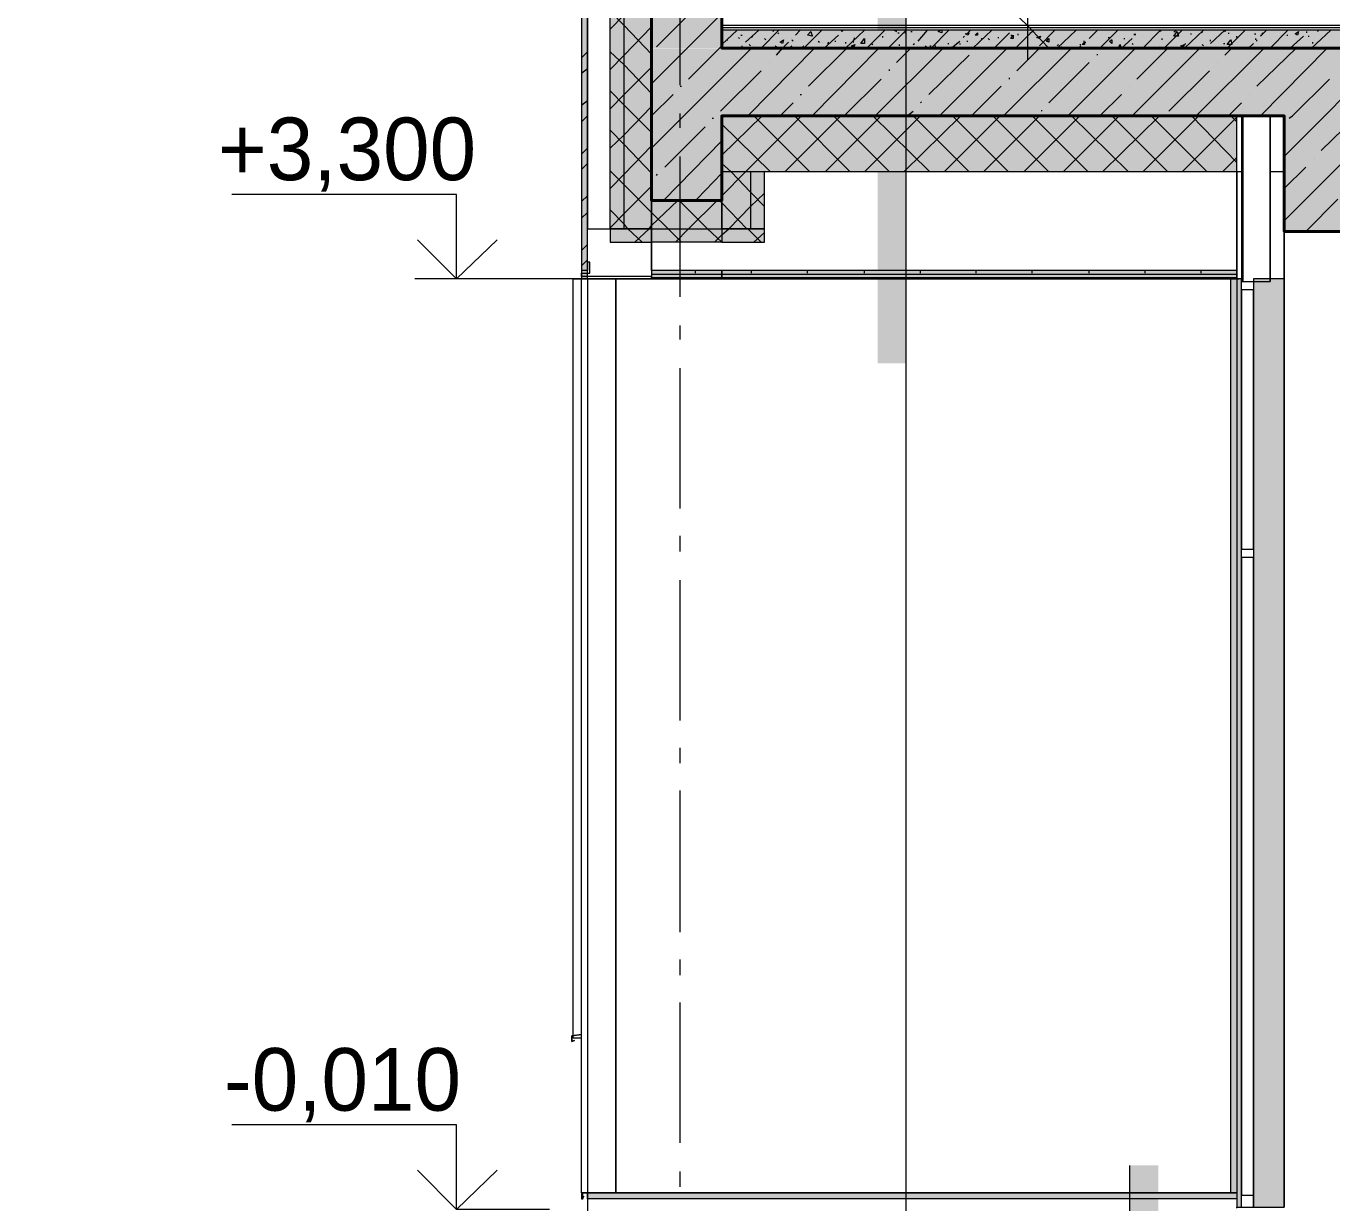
# Model space of a CAD drawing. Header units: millimetres. Extents: x -135211 to 49383, y -8033 to 228499.
# Drawn here: x -105773 to -101125, y 48669 to 52855 of the extents above; entities that cross this region are included whole.
import ezdxf

# ---------------------------------------------------------------- set-up
doc = ezdxf.new("R2010")
doc.units = ezdxf.units.MM
doc.layers.add('PDF _Геометрия', color=7, linetype='Continuous', true_color=0x1d1d1d)
doc.layers.add('PDF _Сплошная заливка', color=7, linetype='Continuous', true_color=0xffffff)
doc.layers.add('PDF _Текст', color=7, linetype='Continuous')

msp = doc.modelspace()

# ---------------------------------------------------------------- hatches: boundary and pattern name
at = {"layer": 'PDF _Сплошная заливка', "transparency": 33554559}
h = msp.add_hatch(color=256, dxfattribs=at)
h.paths.add_polyline_path([(-103775.1, 53454.1), (-103796.3, 53454.1), (-103796.3, 51955.6), (-103775.1, 51955.6)])
h.paths.add_polyline_path([(-103796.3, 60354), (-103775.1, 60354), (-103775.1, 62474.8), (-103796.3, 62474.8)])
h.paths.add_polyline_path([(-103796.3, 56154.8), (-103775.1, 56154.8), (-103775.1, 57653.3), (-103796.3, 57653.3)])
h = msp.add_hatch(color=256, dxfattribs=at)
h.paths.add_polyline_path([(-103643.9, 53454.1), (-103694.7, 53454.1), (-103694.7, 52133.4), (-103643.9, 52133.4)])
h.paths.add_polyline_path([(-103694.7, 60354), (-103643.9, 60354), (-103643.9, 62373.2), (-103694.7, 62373.2)])
h.paths.add_polyline_path([(-103694.7, 56154.8), (-103643.9, 56154.8), (-103643.9, 57653.3), (-103694.7, 57653.3)])
h = msp.add_hatch(color=256, dxfattribs=at)
h.paths.add_polyline_path([(-103546.5, 53454.1), (-103643.9, 53454.1), (-103643.9, 52133.4), (-103546.5, 52133.4)])
h.paths.add_polyline_path([(-103643.9, 60354), (-103546.5, 60354), (-103546.5, 62373.2), (-103643.9, 62373.2)])
h.paths.add_polyline_path([(-103643.9, 56154.8), (-103546.5, 56154.8), (-103546.5, 57653.3), (-103643.9, 57653.3)])
h = msp.add_hatch(color=256, dxfattribs=at)
h.paths.add_polyline_path([(-77398.8, 52535.5), (-77398.8, 52776.4), (-103546, 52776.4), (-103546, 52535.5)])
h.paths.add_polyline_path([(146.8, 52535.5), (146.8, 52776.4), (-22999.7, 52776.4), (-22999.7, 52535.5)])
h.paths.add_polyline_path([(-23351, 52535.5), (-23351, 52776.4), (-26352.2, 52776.4), (-26352.2, 52535.5)])
h.paths.add_polyline_path([(-26398.8, 52535.5), (-26398.8, 52776.4), (-44097.3, 52776.4), (-44097.3, 52535.5)])
h.paths.add_polyline_path([(-45350.3, 52535.5), (-45350.3, 52776.4), (-50899.8, 52776.4), (-50899.8, 52535.5)])
h = msp.add_hatch(color=256, dxfattribs=at)
h.paths.add_polyline_path([(-103546.5, 52086.8), (-103546.5, 52133.4), (-103694.7, 52133.4), (-103694.7, 52086.8)])
h.paths.add_polyline_path([(-103296.8, 52133.4), (-103296.8, 52086.8), (-103144.4, 52086.8), (-103144.4, 52133.4)])
h = msp.add_hatch(color=7, dxfattribs=at)
h.paths.add_polyline_path([(-101446.9, 50982), (-101446.9, 51955.6), (-101463.8, 51955.6), (-101463.8, 50982)])
h.paths.add_polyline_path([(-101404.6, 51955.6), (-101404.6, 50982), (-101294.5, 50982), (-101294.5, 51955.6)])
h = msp.add_hatch(color=7, dxfattribs=at)
h.paths.add_polyline_path([(-101446.9, 48653.8), (-101446.9, 50982), (-101463.8, 50982), (-101463.8, 48653.8)])
h.paths.add_polyline_path([(-101404.6, 50982), (-101404.6, 48653.8), (-101294.5, 48653.8), (-101294.5, 50982)])

# ---------------------------------------------------------------- linework, layer by layer
at = {"layer": 'PDF _Геометрия', "color": 7, "lineweight": 9}
for points in [[(-102208.9, 61056.7), (-102208.9, 60354), (-102208.9, 57653.3), (-102208.9, 57056.4), (-102208.9, 56734.7), (-102208.9, 56154.8), (-102208.9, 53454.1), (-102208.9, 52734.5)], [(-103694.7, 52133.4), (-103694.7, 53454.1)], [(-103643.9, 52133.4), (-103643.9, 53454.1)], [(-103444.9, 52645.6), (-103444.9, 53145.1)], [(-118137.9, 35256.1), (-102640.6, 35256.1), (-102640.6, 38054.2), (-102640.6, 53056.2)], [(-77648.6, 52848.8), (-95546, 52848.8), (-103296.8, 52848.8)], [(-77648.6, 52840.3), (-95546, 52840.3), (-103296.8, 52840.3)], [(-103296.8, 52133.4), (-103296.8, 52235), (-103546.5, 52235), (-103546.5, 52133.4), (-103546.5, 52086.8), (-103546.5, 51985.2), (-103546.5, 51972.5), (-103546.5, 51959.8), (-103546.5, 51955.6), (-103296.8, 51955.6), (-101463.8, 51955.6), (-101463.8, 51959.8), (-101463.8, 51972.5), (-101463.8, 51985.2), (-101463.8, 52336.6), (-101463.8, 52535.5), (-103296.8, 52535.5), (-103296.8, 52336.6), (-103296.8, 52235), (-103296.8, 52133.4), (-103296.8, 52086.8)], [(-103444.9, 52493.2), (-103444.9, 52544)], [(-101446.9, 52535.5), (-101463.8, 52535.5)], [(-101442.7, 52535.5), (-101442.7, 51947.1)], [(-101294.5, 52535.5), (-101345.3, 52535.5), (-101345.3, 51947.1)], [(-103444.9, 51892.1), (-103444.9, 52391.6)], [(-101446.9, 52336.6), (-101463.8, 52336.6), (-101463.8, 51959.8), (-103296.8, 51959.8), (-103296.8, 51972.5), (-101463.8, 51972.5)], [(-101463.8, 52336.6), (-103296.8, 52336.6)], [(-103195.2, 52336.6), (-103195.2, 52133.4)], [(-101294.5, 52336.6), (-101345.3, 52336.6)], [(-103796.3, 49254.9), (-103825.9, 49254.9), (-103825.9, 49331.1), (-103825.9, 50605.2), (-103825.9, 51879.4), (-103825.9, 51955.6), (-103796.3, 51955.6), (-103775.1, 51955.6), (-103775.1, 48704.6), (-103796.3, 48704.6), (-103796.3, 51955.6), (-104240.7, 51955.6), (-104240.7, 52256.1), (-105040.8, 52256.1)], [(-103546.5, 52133.4), (-103296.8, 52133.4), (-103296.8, 52086.8), (-103546.5, 52086.8), (-103546.5, 51985.2), (-103546.5, 52086.8)], [(-101294.5, 51955.6), (-101294.5, 52124.9), (-101294.5, 48653.8)], [(-101463.8, 51985.2), (-103296.8, 51985.2), (-103296.8, 51972.5), (-103296.8, 51985.2), (-103546.5, 51985.2)], [(-103546.5, 51972.5), (-103296.8, 51972.5), (-103296.8, 51959.8), (-103546.5, 51959.8)], [(-104088.3, 51955.6), (-104388.9, 51955.6)], [(-102949.6, 51955.6), (-103796.3, 51955.6)], [(-102564.4, 51955.6), (-103673.5, 51955.6), (-103673.5, 48704.6), (-101463.8, 48704.6), (-101463.8, 48683.4), (-103775.1, 48683.4), (-103775.1, 48704.6), (-101463.8, 48704.6), (-103775.1, 48704.6), (-103775.1, 48404), (-103686.2, 48404)], [(-103775.1, 48704.6), (-101463.8, 48704.6), (-101485, 48704.6), (-101485, 51955.6)], [(-101463.8, 51955.6), (-101455.4, 51955.6)], [(-101404.6, 51947.1), (-101404.6, 51917.5)], [(-103444.9, 51739.7), (-103444.9, 51790.5)], [(-103444.9, 51138.6), (-103444.9, 51638.1)], [(-103444.9, 50986.2), (-103444.9, 51041.2)], [(-101404.6, 50994.7), (-101404.6, 50982), (-101404.6, 50965.1)], [(-103444.9, 50385.1), (-103444.9, 50884.6)], [(-103444.9, 50232.7), (-103444.9, 50287.8)], [(-103444.9, 49631.6), (-103444.9, 50135.4)], [(-103444.9, 49479.2), (-103444.9, 49534.3)], [(-103444.9, 48882.4), (-103444.9, 49381.9)], [(-103830.1, 49242.2), (-103830.1, 49242.2)], [(-103910.6, 48645.3), (-104037.5, 48645.3), (-104240.7, 48645.3), (-104240.7, 48945.9), (-105040.8, 48945.9)], [(-103444.9, 48725.8), (-103444.9, 48780.8)], [(-86847, 34701.6), (-101844.8, 34701.6), (-101844.8, 39104), (-101844.8, 48802)], [(-103792, 48687.7), (-103792, 48687.7)], [(-103775.1, 48704.6), (-103787.8, 48704.6), (-103775.1, 48704.6)], [(-103787.8, 48704.6), (-103787.8, 48704.6)], [(-103775.1, 48687.7), (-103775.1, 48691.9)], [(-101463.8, 48649.6), (-101463.8, 48653.8), (-101446.9, 48653.8), (-101404.6, 48653.8), (-101404.6, 48696.1)]]:
    msp.add_lwpolyline(points, dxfattribs=at)
for points in [[(-103775.1, 53454.1), (-103796.3, 53454.1), (-103796.3, 51955.6), (-103775.1, 51955.6), (-103775.1, 52133.4)], [(-103775.1, 52133.4), (-103694.7, 52133.4), (-103643.9, 52133.4), (-103546.5, 52133.4), (-103546.5, 53454.1), (-103643.9, 53454.1), (-103694.7, 53454.1), (-103775.1, 53454.1)], [(-103296.8, 52776.8), (-95546, 52776.8), (-95546, 52840.3), (-95546, 52848.8), (-95546, 52857.2), (-103296.8, 52857.2), (-103296.8, 52848.8), (-103296.8, 52840.3)], [(-101446.9, 52535.5), (-101446.9, 51947.1), (-101442.7, 51947.1), (-101345.3, 51947.1), (-101345.3, 52535.5), (-101442.7, 52535.5)], [(-103144.4, 52133.4), (-103144.4, 52336.6), (-103195.2, 52336.6), (-103296.8, 52336.6), (-103296.8, 52133.4), (-103195.2, 52133.4)], [(-103694.7, 52086.8), (-103546.5, 52086.8), (-103546.5, 52133.4), (-103694.7, 52133.4)], [(-103296.8, 52086.8), (-103144.4, 52086.8), (-103144.4, 52133.4), (-103296.8, 52133.4)], [(-103775.1, 48704.6), (-103673.5, 48704.6), (-103673.5, 51955.6), (-103775.1, 51955.6)], [(-101404.6, 50994.7), (-101404.6, 51917.5), (-101446.9, 51917.5), (-101446.9, 50994.7)], [(-101404.6, 48696.1), (-101404.6, 50965.1), (-101446.9, 50965.1), (-101446.9, 48696.1)], [(-103796.3, 49267.6), (-103830.1, 49263.4), (-103830.1, 49242.2), (-103830.1, 49263.4)], [(-103830.1, 49242.2), (-103821.7, 49246.4)], [(-103792, 48687.7), (-103792, 48704.6), (-103787.8, 48704.6), (-103796.3, 48704.6), (-103796.3, 48683.4), (-103792, 48683.4), (-103787.8, 48691.9)]]:
    msp.add_lwpolyline(points, close=True, dxfattribs=at)
at = {"layer": 'PDF _Геометрия', "color": 7, "lineweight": 40}
for points in [[(-103546.5, 53454.1), (-103546.5, 52776.8), (-103546.5, 52535.5), (-103546.5, 52235), (-103296.8, 52235), (-103296.8, 52535.5), (-101294.5, 52535.5), (-101294.5, 52124.9), (-101044.8, 52124.9), (-101044.8, 52535.5), (-98695.4, 52535.5), (-98695.4, 52124.9), (-98445.7, 52124.9), (-98445.7, 52535.5), (-77648.6, 52535.5)], [(-77648.6, 53356.7), (-77648.6, 52776.8), (-103296.8, 52776.8), (-103296.8, 53454.1)]]:
    msp.add_lwpolyline(points, dxfattribs=at)
at = {"layer": 'PDF _Геометрия', "lineweight": 9}
for points in [[(-103694.7, 52844.5), (-103643.9, 52895.3), (-103546.5, 52992.7), (-103499.9, 53039.3)], [(-103546.5, 52755.6), (-103643.9, 52857.2), (-103694.7, 52908)], [(-103546.5, 52649.8), (-103419.5, 52776.8), (-103296.8, 52899.6)], [(-103529.6, 52781), (-103385.7, 52925)], [(-103694.7, 52700.6), (-103643.9, 52751.4), (-103546.5, 52853)], [(-103296.8, 52789.5), (-103241.7, 52840.3)], [(-103296.8, 52814.9), (-103292.5, 52814.9)], [(-103279.8, 52806.4), (-103275.6, 52806.4)], [(-103237.5, 52814.9), (-103233.3, 52810.7)], [(-103229, 52823.4), (-103224.8, 52823.4)], [(-103212.1, 52798), (-103165.5, 52840.3)], [(-103190.9, 52814.9), (-103186.7, 52819.1)], [(-103157.1, 52776.8), (-103093.6, 52840.3)], [(-103144.4, 52810.7), (-103140.1, 52806.4)], [(-103114.7, 52836.1), (-103110.5, 52840.3)], [(-103097.8, 52827.6), (-103093.6, 52831.8)], [(-103080.9, 52802.2), (-103076.6, 52802.2)], [(-103047, 52810.7), (-103047, 52810.7)], [(-103047, 52806.4), (-103042.8, 52802.2)], [(-103034.3, 52823.4), (-103017.4, 52840.3)], [(-103004.7, 52776.8), (-102941.2, 52840.3)], [(-102975, 52823.4), (-102975, 52819.1)], [(-102953.9, 52802.2), (-102949.6, 52798)], [(-102932.7, 52776.8), (-102881.9, 52823.4)], [(-102894.6, 52802.2), (-102890.4, 52802.2)], [(-102873.5, 52840.3), (-102869.2, 52836.1), (-102865, 52840.3)], [(-102856.5, 52776.8), (-102788.8, 52840.3)], [(-102831.1, 52802.2), (-102826.9, 52798)], [(-102826.9, 52806.4), (-102822.7, 52810.7), (-102826.9, 52810.7)], [(-102780.3, 52776.8), (-102716.8, 52840.3)], [(-102733.8, 52819.1), (-102733.8, 52823.4)], [(-102725.3, 52819.1), (-102725.3, 52814.9)], [(-102712.6, 52827.6), (-102712.6, 52827.6)], [(-102704.1, 52776.8), (-102640.6, 52840.3)], [(-102683, 52840.3), (-102674.5, 52836.1), (-102674.5, 52840.3)], [(-102670.3, 52831.8), (-102666, 52831.8)], [(-102644.9, 52831.8), (-102640.6, 52831.8)], [(-102623.7, 52836.1), (-102619.5, 52836.1)], [(-102598.3, 52802.2), (-102564.4, 52840.3)], [(-102551.7, 52776.8), (-102488.2, 52840.3)], [(-102513.6, 52840.3), (-102513.6, 52831.8), (-102526.3, 52836.1), (-102517.9, 52840.3)], [(-102479.8, 52776.8), (-102450.1, 52802.2)], [(-102437.4, 52814.9), (-102433.2, 52819.1)], [(-102424.7, 52802.2), (-102420.5, 52802.2)], [(-102420.5, 52831.8), (-102412, 52840.3)], [(-102403.6, 52776.8), (-102335.9, 52840.3)], [(-102373.9, 52810.7), (-102369.7, 52810.7)], [(-102348.6, 52810.7), (-102344.3, 52806.4)], [(-102327.4, 52776.8), (-102272.4, 52831.8)], [(-102314.7, 52814.9), (-102310.5, 52814.9)], [(-102280.8, 52823.4), (-102280.8, 52823.4)], [(-102268.1, 52823.4), (-102263.9, 52823.4)], [(-102251.2, 52776.8), (-102187.7, 52840.3)], [(-102242.7, 52827.6), (-102242.7, 52823.4)], [(-102200.4, 52831.8), (-102196.2, 52831.8)], [(-102191.9, 52836.1), (-102187.7, 52836.1)], [(-102166.5, 52785.3), (-102111.5, 52840.3)], [(-102103, 52776.8), (-102035.3, 52840.3)], [(-102009.9, 52802.2), (-102005.7, 52802.2)], [(-101988.7, 52810.7), (-101959.1, 52840.3)], [(-101950.6, 52776.8), (-101887.1, 52840.3)], [(-101921, 52814.9), (-101916.8, 52814.9)], [(-101912.5, 52806.4), (-101908.3, 52806.4)], [(-101874.4, 52776.8), (-101878.7, 52789.5), (-101887.1, 52776.8), (-101874.4, 52776.8), (-101836.3, 52810.7)], [(-101866, 52810.7), (-101861.7, 52810.7)], [(-101827.9, 52823.4), (-101827.9, 52827.6)], [(-101823.7, 52823.4), (-101823.7, 52827.6)], [(-101811, 52840.3), (-101811, 52840.3)], [(-101798.3, 52776.8), (-101734.8, 52840.3), (-101734.8, 52836.1)], [(-101798.3, 52819.1), (-101798.3, 52819.1)], [(-101730.5, 52810.7), (-101730.5, 52806.4)], [(-101722.1, 52776.8), (-101658.6, 52840.3)], [(-101688.2, 52836.1), (-101684, 52836.1)], [(-101684, 52840.3), (-101679.7, 52836.1)], [(-101650.1, 52776.8), (-101582.4, 52840.3)], [(-101641.6, 52840.3), (-101641.6, 52840.3)], [(-101628.9, 52827.6), (-101624.7, 52827.6)], [(-101590.8, 52836.1), (-101586.6, 52831.8)], [(-101557, 52793.7), (-101506.2, 52840.3)], [(-101557, 52802.2), (-101557, 52806.4)], [(-101510.4, 52840.3), (-101506.2, 52836.1), (-101501.9, 52840.3)], [(-101497.7, 52776.8), (-101434.2, 52840.3)], [(-101493.5, 52831.8), (-101493.5, 52827.6)], [(-101480.8, 52806.4), (-101480.8, 52806.4)], [(-101463.8, 52814.9), (-101463.8, 52819.1)], [(-101400.3, 52827.6), (-101396.1, 52827.6)], [(-101396.1, 52806.4), (-101396.1, 52810.7)], [(-101391.9, 52802.2), (-101391.9, 52806.4)], [(-101379.2, 52819.1), (-101358, 52840.3)], [(-101379.2, 52823.4), (-101374.9, 52823.4)], [(-101374.9, 52827.6), (-101370.7, 52831.8)], [(-101345.3, 52776.8), (-101281.8, 52840.3), (-101286.1, 52840.3)], [(-101303, 52823.4), (-101303, 52823.4)], [(-101286.1, 52823.4), (-101281.8, 52823.4)], [(-101273.4, 52776.8), (-101226.8, 52819.1)], [(-101239.5, 52827.6), (-101239.5, 52827.6)], [(-101214.1, 52831.8), (-101214.1, 52836.1)], [(-101209.9, 52819.1), (-101205.6, 52819.1)], [(-101197.2, 52776.8), (-101129.4, 52840.3)], [(-101176, 52836.1), (-101171.8, 52840.3)], [(-103796.3, 52742.9), (-103775.1, 52764.1)], [(-103546.5, 52615.9), (-103643.9, 52717.5), (-103694.7, 52764.1)], [(-103546.5, 52421.2), (-103432.2, 52535.5), (-103190.9, 52776.8)], [(-103415.3, 52666.7), (-103305.2, 52776.8), (-103296.8, 52785.3)], [(-103296.8, 52793.7), (-103292.5, 52789.5)], [(-103258.7, 52776.8), (-103254.4, 52776.8)], [(-103254.4, 52776.8), (-103254.4, 52776.8)], [(-103224.8, 52781), (-103224.8, 52785.3)], [(-103203.6, 52535.5), (-102966.6, 52776.8)], [(-103199.4, 52789.5), (-103195.2, 52785.3)], [(-103182.5, 52785.3), (-103182.5, 52785.3)], [(-103106.3, 52785.3), (-103102, 52781)], [(-103102, 52751.4), (-103080.9, 52776.8), (-103059.7, 52798)], [(-103051.2, 52781), (-103047, 52785.3)], [(-103008.9, 52781), (-103004.7, 52785.3)], [(-103008.9, 52781), (-103008.9, 52781)], [(-102987.7, 52641.3), (-102852.3, 52776.8)], [(-102975, 52535.5), (-102738, 52776.8)], [(-102936.9, 52798), (-102936.9, 52798)], [(-102932.7, 52781), (-102932.7, 52781)], [(-102920, 52793.7), (-102915.8, 52798)], [(-102915.8, 52776.8), (-102911.5, 52776.8)], [(-102856.5, 52798), (-102856.5, 52793.7)], [(-102763.4, 52793.7), (-102759.2, 52789.5)], [(-102750.7, 52535.5), (-102509.4, 52776.8)], [(-102674.5, 52726), (-102623.7, 52776.8)], [(-102666, 52789.5), (-102666, 52785.3)], [(-102627.9, 52776.8), (-102627.9, 52776.8)], [(-102615.2, 52789.5), (-102611, 52793.7)], [(-102602.5, 52776.8), (-102598.3, 52781), (-102598.3, 52776.8)], [(-102572.9, 52785.3), (-102568.7, 52781)], [(-102568.7, 52776.8), (-102568.7, 52776.8)], [(-102568.7, 52776.8), (-102568.7, 52776.8)], [(-102556, 52785.3), (-102551.7, 52785.3)], [(-102539, 52785.3), (-102534.8, 52785.3)], [(-102522.1, 52535.5), (-102280.8, 52776.8)], [(-102492.5, 52793.7), (-102488.2, 52793.7)], [(-102479.8, 52781), (-102475.5, 52776.8)], [(-102462.8, 52798), (-102462.8, 52798)], [(-102450.1, 52793.7), (-102450.1, 52789.5)], [(-102382.4, 52776.8), (-102382.4, 52776.8)], [(-102293.5, 52535.5), (-102052.2, 52776.8)], [(-102247, 52696.4), (-102166.5, 52776.8)], [(-102191.9, 52776.8), (-102187.7, 52776.8)], [(-102136.9, 52776.8), (-102132.7, 52776.8)], [(-102103, 52785.3), (-102098.8, 52789.5)], [(-102090.3, 52781), (-102086.1, 52781)], [(-102064.9, 52535.5), (-101823.7, 52776.8)], [(-102026.8, 52776.8), (-102018.4, 52785.3)], [(-102022.6, 52789.5), (-102018.4, 52789.5)], [(-102005.7, 52798), (-102005.7, 52789.5), (-102014.1, 52789.5), (-102005.7, 52798), (-102001.4, 52798)], [(-101959.1, 52751.4), (-101959.1, 52755.6)], [(-101836.3, 52793.7), (-101832.1, 52789.5)], [(-101836.3, 52535.5), (-101595.1, 52776.8)], [(-101819.4, 52666.7), (-101709.4, 52776.8)], [(-101751.7, 52776.8), (-101751.7, 52776.8)], [(-101751.7, 52776.8), (-101751.7, 52776.8)], [(-101739, 52776.8), (-101734.8, 52781)], [(-101645.9, 52789.5), (-101645.9, 52793.7)], [(-101620.5, 52781), (-101620.5, 52781)], [(-101607.8, 52535.5), (-101366.5, 52776.8)], [(-101586.6, 52789.5), (-101582.4, 52785.3)], [(-101573.9, 52776.8), (-101569.7, 52781)], [(-101510.4, 52793.7), (-101506.2, 52793.7)], [(-101506.2, 52751.4), (-101480.8, 52776.8)], [(-101463.8, 52798), (-101463.8, 52798)], [(-101421.5, 52776.8), (-101404.6, 52793.7)], [(-101400.3, 52776.8), (-101396.1, 52776.8)], [(-101396.1, 52776.8), (-101396.1, 52776.8)], [(-101391.9, 52641.3), (-101252.2, 52776.8)], [(-101379.2, 52535.5), (-101142.1, 52776.8)], [(-101294.5, 52391.6), (-101150.6, 52535.5), (-100913.5, 52776.8)], [(-101294.5, 52776.8), (-101294.5, 52776.8)], [(-101294.5, 52776.8), (-101294.5, 52776.8)], [(-101286.1, 52781), (-101286.1, 52781)], [(-101205.6, 52781), (-101205.6, 52776.8)], [(-101192.9, 52793.7), (-101192.9, 52798)], [(-103694.7, 52560.9), (-103643.9, 52611.7), (-103546.5, 52709.1)], [(-103127.4, 52726), (-103127.4, 52726)], [(-102560.2, 52611.7), (-102416.3, 52751.4)], [(-102132.7, 52582.1), (-101988.7, 52726)], [(-101531.6, 52726), (-101531.6, 52726)], [(-103796.3, 52687.9), (-103775.1, 52704.8)], [(-103301, 52552.5), (-103157.1, 52696.4)], [(-102860.8, 52535.5), (-102729.5, 52666.7)], [(-102699.9, 52696.4), (-102699.9, 52700.6)], [(-102272.4, 52666.7), (-102272.4, 52671)], [(-101705.1, 52552.5), (-101561.2, 52696.4)], [(-101277.6, 52527.1), (-101264.9, 52535.5), (-101133.7, 52666.7)], [(-103546.5, 52476.3), (-103643.9, 52573.6), (-103694.7, 52624.4)], [(-103444.9, 52641.3), (-103440.7, 52641.3)], [(-102407.8, 52535.5), (-102302, 52641.3)], [(-101844.8, 52641.3), (-101844.8, 52641.3)], [(-103796.3, 52573.6), (-103775.1, 52590.5)], [(-103694.7, 52421.2), (-103643.9, 52467.8), (-103546.5, 52569.4)], [(-103546.5, 52535.5), (-103470.3, 52611.7)], [(-103089.3, 52535.5), (-103042.8, 52582.1)], [(-103017.4, 52611.7), (-103013.1, 52611.7)], [(-102589.8, 52582.1), (-102585.6, 52586.3)], [(-101950.6, 52535.5), (-101874.4, 52611.7)], [(-101493.5, 52535.5), (-101446.9, 52582.1)], [(-101417.3, 52611.7), (-101417.3, 52611.7)], [(-103796.3, 52514.4), (-103775.1, 52535.5)], [(-103330.6, 52527.1), (-103326.4, 52527.1)], [(-103296.8, 52395.8), (-103152.8, 52535.5)], [(-103296.8, 52251.9), (-103212.1, 52336.6), (-103013.1, 52535.5)], [(-102983.5, 52336.6), (-103182.5, 52535.5)], [(-103072.4, 52336.6), (-102873.5, 52535.5)], [(-102839.6, 52336.6), (-103038.5, 52535.5)], [(-102928.5, 52336.6), (-102729.5, 52535.5)], [(-102699.9, 52336.6), (-102898.9, 52535.5)], [(-102788.8, 52336.6), (-102589.8, 52535.5)], [(-102556, 52336.6), (-102759.2, 52535.5)], [(-102649.1, 52336.6), (-102445.9, 52535.5)], [(-102636.4, 52535.5), (-102615.2, 52552.5)], [(-102416.3, 52336.6), (-102615.2, 52535.5)], [(-102505.2, 52336.6), (-102306.2, 52535.5)], [(-102276.6, 52336.6), (-102475.5, 52535.5)], [(-102365.5, 52336.6), (-102166.5, 52535.5)], [(-102132.7, 52336.6), (-102331.6, 52535.5)], [(-102221.6, 52336.6), (-102022.6, 52535.5)], [(-101993, 52336.6), (-102191.9, 52535.5)], [(-102158.1, 52552.5), (-102158.1, 52556.7)], [(-102081.9, 52336.6), (-101882.9, 52535.5)], [(-101849, 52336.6), (-102052.2, 52535.5)], [(-101942.2, 52336.6), (-101739, 52535.5)], [(-101709.4, 52336.6), (-101908.3, 52535.5)], [(-101798.3, 52336.6), (-101599.3, 52535.5)], [(-101569.7, 52336.6), (-101768.6, 52535.5)], [(-101658.6, 52336.6), (-101463.8, 52531.3)], [(-101463.8, 52370.4), (-101624.7, 52535.5)], [(-101463.8, 52514.4), (-101485, 52535.5)], [(-101163.3, 52412.8), (-101044.8, 52527.1)], [(-103546.5, 52332.3), (-103643.9, 52433.9), (-103694.7, 52484.7)], [(-103499.9, 52353.5), (-103356, 52497.4)], [(-103123.2, 52336.6), (-103296.8, 52505.9)], [(-103694.7, 52277.3), (-103643.9, 52328.1), (-103546.5, 52429.7)], [(-103504.2, 52235), (-103296.8, 52446.6)], [(-103796.3, 52400.1), (-103775.1, 52421.2)], [(-101514.6, 52336.6), (-101463.8, 52387.4)], [(-101294.5, 52163), (-101044.8, 52412.8)], [(-101188.7, 52383.1), (-101188.7, 52383.1)], [(-103796.3, 52345), (-103775.1, 52366.2)], [(-103440.7, 52086.8), (-103487.2, 52133.4), (-103546.5, 52192.6), (-103643.9, 52290), (-103694.7, 52340.8)], [(-103144.4, 52213.8), (-103195.2, 52264.6), (-103262.9, 52336.6), (-103296.8, 52366.2)], [(-101294.5, 52277.3), (-101218.3, 52353.5)], [(-103529.6, 52323.9), (-103525.3, 52328.1)], [(-103385.7, 52239.2), (-103296.8, 52332.3)], [(-103796.3, 52230.7), (-103775.1, 52251.9)], [(-103694.7, 52137.6), (-103643.9, 52188.4), (-103546.5, 52285.8)], [(-103322.2, 52086.8), (-103296.8, 52112.2), (-103271.4, 52133.4), (-103195.2, 52213.8), (-103144.4, 52260.4)], [(-103580.4, 52086.8), (-103631.2, 52133.4), (-103643.9, 52150.3), (-103694.7, 52201.1)], [(-103605.8, 52086.8), (-103555, 52133.4), (-103546.5, 52146.1), (-103453.4, 52235)], [(-103461.8, 52086.8), (-103415.3, 52133.4), (-103313.7, 52235)], [(-103296.8, 52086.8), (-103347.6, 52133.4), (-103449.1, 52235)], [(-103207.9, 52133.4), (-103296.8, 52226.5), (-103305.2, 52235)], [(-101218.3, 52124.9), (-101104, 52239.2)], [(-103796.3, 52171.5), (-103775.1, 52192.6)], [(-103157.1, 52086.8), (-103203.6, 52133.4)], [(-103182.5, 52086.8), (-103144.4, 52120.7)], [(-103796.3, 52057.2), (-103775.1, 52078.3)], [(-103796.3, 52002.2), (-103775.1, 52023.3)], [(-103389.9, 51976.8), (-103389.9, 51985.2)], [(-103190.9, 51976.8), (-103190.9, 51985.2)], [(-102992, 51976.8), (-102992, 51985.2)], [(-102788.8, 51976.8), (-102788.8, 51985.2)], [(-102589.8, 51976.8), (-102589.8, 51985.2)], [(-102390.9, 51976.8), (-102390.9, 51985.2)], [(-102191.9, 51976.8), (-102191.9, 51985.2)], [(-101988.7, 51976.8), (-101988.7, 51985.2)], [(-101789.8, 51976.8), (-101789.8, 51985.2)], [(-101590.8, 51976.8), (-101590.8, 51985.2)]]:
    msp.add_lwpolyline(points, dxfattribs=at)
at = {"layer": 'PDF _Геометрия', "color": 7, "lineweight": 18}
for points in [[(-102136.9, 52781), (-102208.9, 52857.2), (-102285.1, 52929.2)], [(-104096.8, 52095.3), (-104240.7, 51955.6), (-104380.4, 52095.3)], [(-104096.8, 48785), (-104240.7, 48645.3), (-104380.4, 48785)]]:
    msp.add_lwpolyline(points, dxfattribs=at)
at = {"layer": 'PDF _Геометрия', "lineweight": 9}
for points in [[(-103076.6, 52806.4), (-103080.9, 52793.7), (-103089.3, 52798)], [(-102975, 52819.1), (-102992, 52823.4), (-102979.3, 52836.1)], [(-102788.8, 52793.7), (-102801.5, 52793.7), (-102788.8, 52810.7)], [(-102416.3, 52831.8), (-102420.5, 52823.4), (-102429, 52827.6)], [(-102386.6, 52831.8), (-102386.6, 52823.4), (-102395.1, 52823.4)], [(-102259.7, 52823.4), (-102259.7, 52810.7), (-102268.1, 52810.7)], [(-102162.3, 52819.1), (-102166.5, 52810.7), (-102175, 52814.9)], [(-102132.7, 52810.7), (-102132.7, 52798), (-102141.1, 52802.2)], [(-101908.3, 52806.4), (-101908.3, 52793.7), (-101916.8, 52802.2)], [(-101671.3, 52819.1), (-101688.2, 52819.1), (-101675.5, 52836.1)], [(-101480.8, 52789.5), (-101497.7, 52789.5), (-101485, 52806.4)], [(-101243.7, 52836.1), (-101248, 52823.4), (-101256.4, 52827.6)], [(-102822.7, 52789.5), (-102826.9, 52781), (-102835.4, 52785.3)], [(-101650.1, 52789.5), (-101654.3, 52781), (-101662.8, 52785.3)]]:
    msp.add_lwpolyline(points, close=True, dxfattribs=at)
at = {"layer": 'PDF _Геометрия', "color": 7, "lineweight": 20}
for points in [[(-103775.1, 52014.9), (-103775.1, 51985.2), (-103796.3, 51985.2), (-103796.3, 51955.6), (-103546.5, 51955.6), (-103546.5, 51964.1), (-103796.3, 51964.1), (-103796.3, 51976.8), (-103766.6, 51976.8), (-103766.6, 52014.9)], [(-101463.8, 48653.8), (-101446.9, 48653.8), (-101446.9, 50982), (-101446.9, 51955.6), (-101463.8, 51955.6), (-101463.8, 50982)], [(-101404.6, 48653.8), (-101294.5, 48653.8), (-101294.5, 50982), (-101294.5, 51955.6), (-101404.6, 51955.6), (-101404.6, 50982)]]:
    msp.add_lwpolyline(points, close=True, dxfattribs=at)
at = {"layer": 'PDF _Сплошная заливка', "lineweight": 5, "transparency": 33554559}
for points in [[(-103546.5, 53454.1), (-103546.5, 52776.8), (-103296.8, 53454.1), (-103296.8, 52776.8)], [(-103296.8, 52840.3), (-103296.8, 52776.8), (-95546, 52840.3), (-95546, 52776.8)], [(-103546.5, 52535.5), (-103546.5, 52235), (-103296.8, 52535.5), (-103296.8, 52235)], [(-103296.8, 52535.5), (-103296.8, 52336.6), (-101463.8, 52535.5), (-101463.8, 52336.6)], [(-101294.5, 52535.5), (-101294.5, 52124.9), (-101044.8, 52535.5), (-101044.8, 52124.9)], [(-103296.8, 52336.6), (-103296.8, 52133.4), (-103195.2, 52336.6), (-103195.2, 52133.4)], [(-103195.2, 52336.6), (-103195.2, 52133.4), (-103144.4, 52336.6), (-103144.4, 52133.4)], [(-103546.5, 52235), (-103546.5, 52133.4), (-103296.8, 52235), (-103296.8, 52133.4)], [(-103546.5, 52133.4), (-103546.5, 52086.8), (-103296.8, 52133.4), (-103296.8, 52086.8)], [(-103546.5, 51985.2), (-103546.5, 51972.5), (-103296.8, 51985.2), (-103296.8, 51972.5)], [(-103546.5, 51972.5), (-103546.5, 51959.8), (-103296.8, 51972.5), (-103296.8, 51959.8)], [(-103296.8, 51985.2), (-103296.8, 51972.5), (-101463.8, 51985.2), (-101463.8, 51972.5)], [(-103296.8, 51972.5), (-103296.8, 51959.8), (-101463.8, 51972.5), (-101463.8, 51959.8)]]:
    msp.add_solid(points, dxfattribs=at)
at = {"layer": 'PDF _Сплошная заливка', "color": 7, "lineweight": 9, "transparency": 33554559}
for points in [[(-102742.2, 53056.2), (-102742.2, 51655), (-102640.6, 53056.2), (-102640.6, 51655)], [(-101844.8, 48802), (-101844.8, 47599.8), (-101743.2, 48802), (-101743.2, 47599.8)]]:
    msp.add_solid(points, dxfattribs=at)
at = {"layer": 'PDF _Сплошная заливка', "color": 252, "lineweight": 5, "true_color": 0xa48f7a, "transparency": 33554559}
for points in [[(-101485, 51955.6), (-101485, 48704.6), (-101463.8, 51955.6), (-101463.8, 48704.6)], [(-103796.3, 48704.6), (-103796.3, 48687.7), (-103792, 48704.6), (-103792, 48687.7)], [(-103775.1, 48704.6), (-103775.1, 48683.4), (-101463.8, 48704.6), (-101463.8, 48683.4)]]:
    msp.add_solid(points, dxfattribs=at)

# ---------------------------------------------------------------- texts
at = {"layer": 'PDF _Текст', "char_height": 222.7, "attachment_point": 4, "style": ''}
for s, insert in [('+3,300', (-105090.4, 52397.7)), ('-0,010', (-105069.3, 49087.3))]:
    msp.add_mtext(s, dxfattribs=dict(at, insert=insert))

doc.saveas('drawing.dxf')
